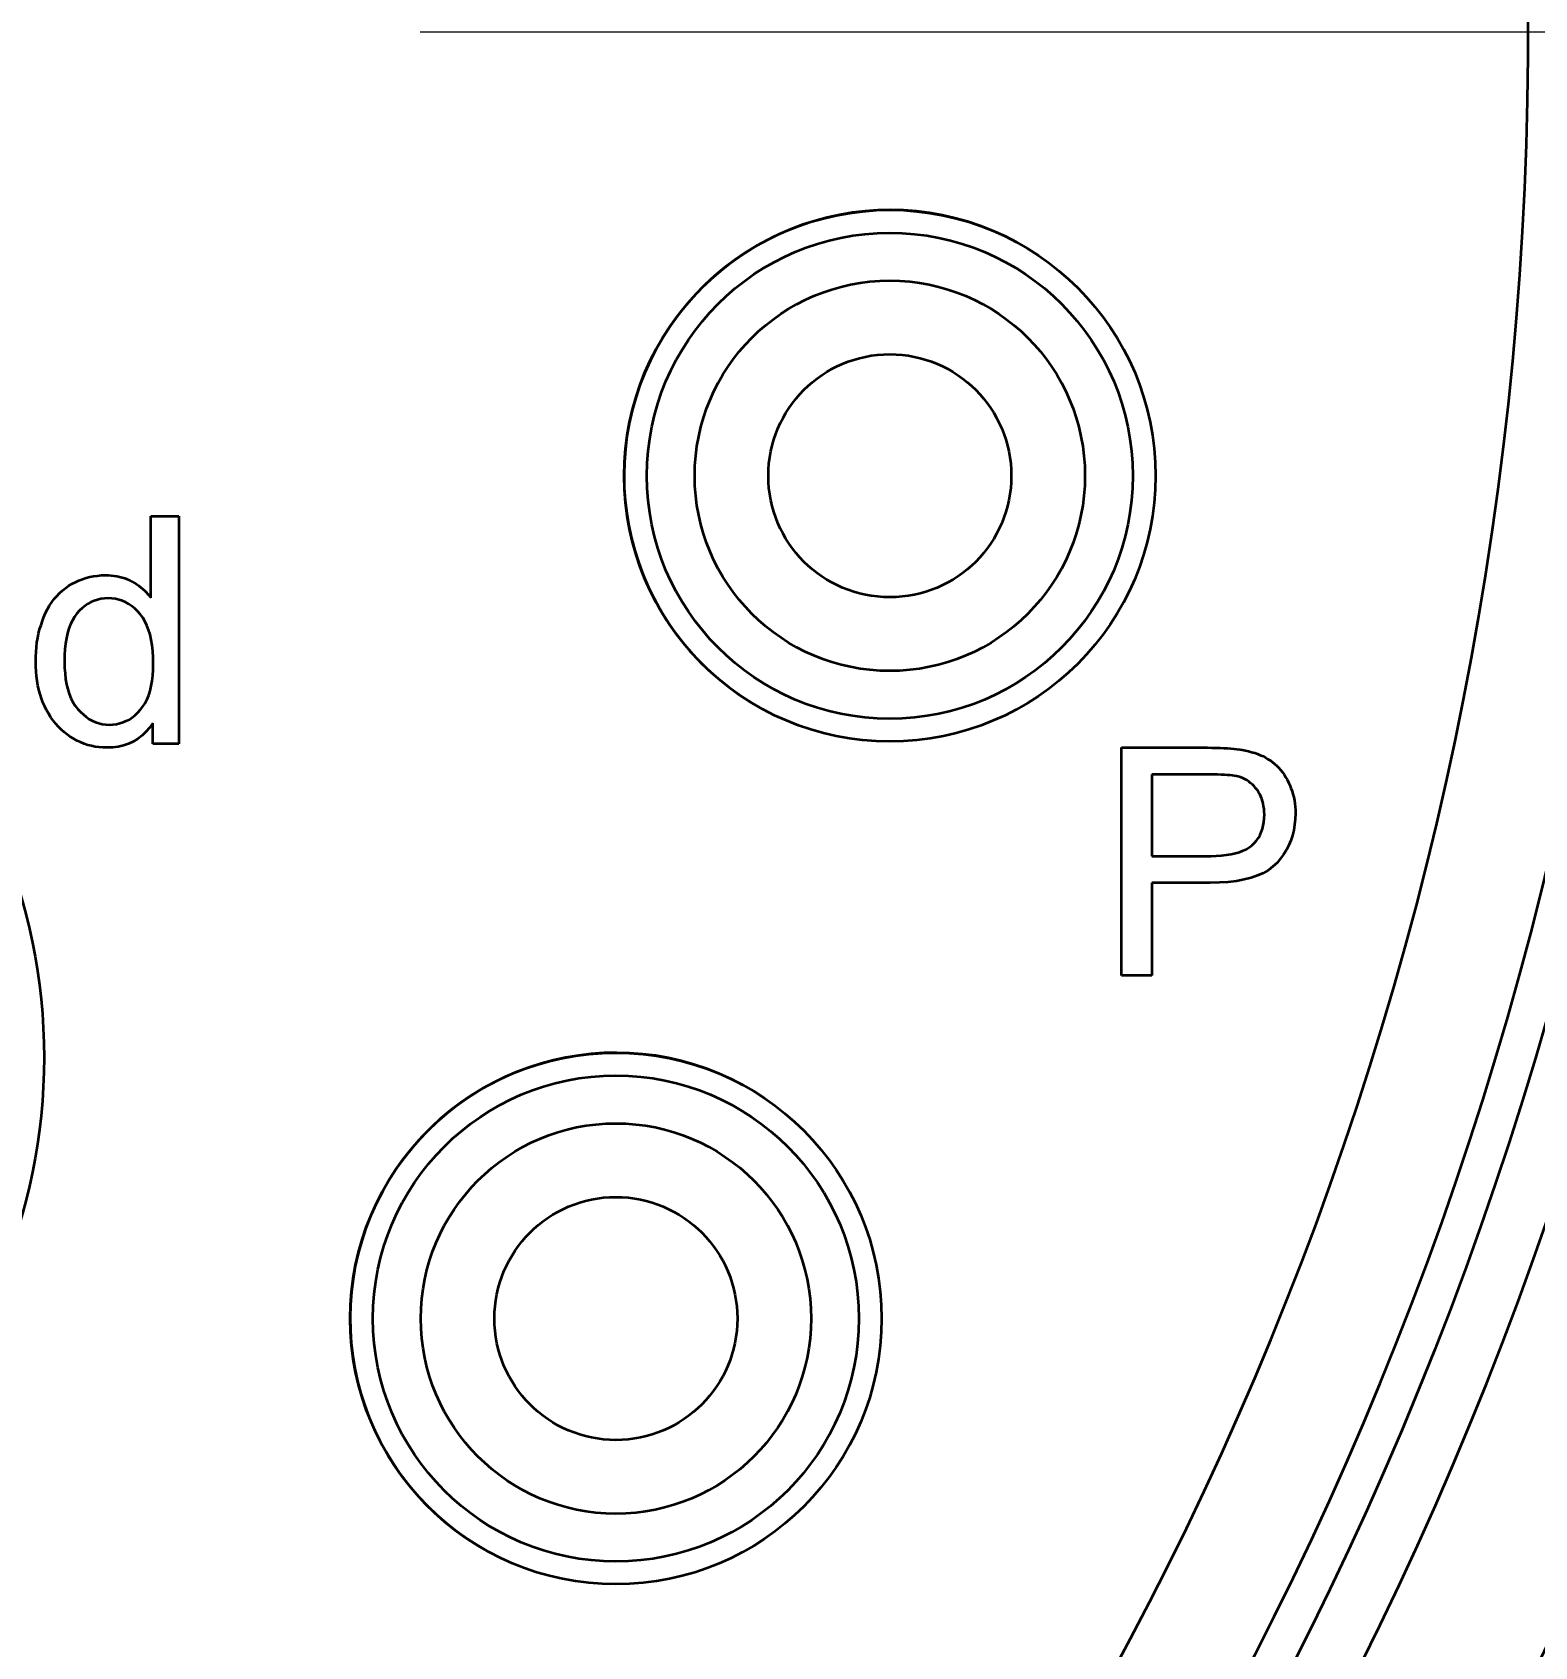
# Model space of a CAD drawing. Extents: x 23 to 417, y 3 to 294.
# Drawn here: x 391.51 to 396.46, y 206.67 to 211.98 of the extents above; entities that cross this region are included whole.
import ezdxf
from ezdxf.enums import TextEntityAlignment as Align

# ---------------------------------------------------------------- set-up
doc = ezdxf.new("R2010")
doc.units = 0
doc.linetypes.add('DASHDOT', pattern=[18.5, 12, -3, 0.5, -3])
doc.layers.get('0').update_dxf_attribs({"lineweight": 13})
doc.styles.get("Standard").update_dxf_attribs({"font": 'isocp.shx'})
doc.dimstyles.get("Standard").update_dxf_attribs({"dimtxt": 2.5, "dimasz": 2.5, "dimexe": 1.25, "dimexo": 0.625, "dimtad": 1, "dimtxsty": 'Standard', "dimcen": 2.5, "dimadec": 0, "dimazin": 0, "dimtfac": 1, "dimtmove": 0, "dimatfit": 0, "dimfxl": 0, "dimarcsym": 0})

# ---------------------------------------------------------------- blocks, each defined once
blk = doc.blocks.new('*D215')
at = {"color": 7, "lineweight": 13}
blk.add_line((369.2633, 239.5531), (395.349, 194.2124), dxfattribs=at)
for points in [[(376.3151, 228.3342), (374.903, 229.7505), (375.4177, 227.8179)], [(393.937, 195.6288), (395.349, 194.2124), (394.8343, 196.145)]]:
    blk.add_lwpolyline(points, dxfattribs=at)
for s, width, p, p2 in [('%%c', 1.333334, (370.1301, 240.0518), (371.3768, 237.8848)), ('82', 1.338786, (371.8755, 237.0181), (374.0621, 233.2175))]:
    blk.add_text(s, height=2.5, rotation=299.9129, dxfattribs=dict(at, width=width)).set_placement(p, p2, align=Align.FIT)
blk = doc.blocks.new('*D216')
at = {"color": 7, "lineweight": 13}
blk.add_line((363.2339, 234.8367), (397.923, 198.6215), dxfattribs=at)
for points in [[(374.0392, 224.3044), (372.3291, 225.3414), (373.2916, 223.5883)], [(396.2128, 199.6586), (397.923, 198.6215), (396.9605, 200.3747)]]:
    blk.add_lwpolyline(points, dxfattribs=at)
for s, width, p, p2 in [('%%c', 1.333334, (363.9561, 235.5285), (365.6854, 233.7231)), ('74', 1.299177, (366.3771, 233.0009), (369.4101, 229.8344))]:
    blk.add_text(s, height=2.5, rotation=313.7669, dxfattribs=dict(at, width=width)).set_placement(p, p2, align=Align.FIT)
blk = doc.blocks.new('BLOCK4528')
at = {"color": 7, "linetype": 'DASHDOT', "lineweight": 13}
blk.add_line((45.826, 0), (-49.283, 0), dxfattribs=at)
blk = doc.blocks.new('BLOCK4529')
at = {"color": 7, "lineweight": 35, "ltscale": 0.004579}
blk.add_line((13.554, -3.186), (13.737, -3.186), dxfattribs=at)
at = {"color": 7, "lineweight": 35, "ltscale": 0.013455}
blk.add_line((13.554, -3.724), (13.554, -3.186), dxfattribs=at)
at = {"color": 7, "lineweight": 35, "ltscale": 0.0375}
for p, q in [((13.737, -3.186), (13.737, -4.686)), ((19.946, -6.21), (19.946, -4.71))]:
    blk.add_line(p, q, dxfattribs=at)
at = {"color": 7, "lineweight": 35, "ltscale": 0.000632217}
blk.add_line((13.056, -3.62), (13.079, -3.609), dxfattribs=at)
at = {"color": 7, "lineweight": 35, "ltscale": 0.000630257}
blk.add_line((13.079, -3.609), (13.103, -3.6), dxfattribs=at)
at = {"color": 7, "lineweight": 35, "ltscale": 0.000630685}
blk.add_line((13.103, -3.6), (13.127, -3.592), dxfattribs=at)
at = {"color": 7, "lineweight": 35, "ltscale": 0.000632865}
blk.add_line((13.127, -3.592), (13.151, -3.586), dxfattribs=at)
at = {"color": 7, "lineweight": 35, "ltscale": 0.000637325}
blk.add_line((13.151, -3.586), (13.176, -3.581), dxfattribs=at)
at = {"color": 7, "lineweight": 35, "ltscale": 0.000644307}
blk.add_line((13.176, -3.581), (13.202, -3.578), dxfattribs=at)
at = {"color": 7, "lineweight": 35, "ltscale": 0.000653275}
blk.add_line((13.202, -3.578), (13.228, -3.575), dxfattribs=at)
at = {"color": 7, "lineweight": 35, "ltscale": 0.000664017}
blk.add_line((13.228, -3.575), (13.254, -3.575), dxfattribs=at)
at = {"color": 7, "lineweight": 35, "ltscale": 0.000485709}
blk.add_line((13.254, -3.575), (13.274, -3.575), dxfattribs=at)
at = {"color": 7, "lineweight": 35, "ltscale": 0.000476353}
blk.add_line((13.274, -3.575), (13.293, -3.576), dxfattribs=at)
at = {"color": 7, "lineweight": 35, "ltscale": 0.000467139}
blk.add_line((13.293, -3.576), (13.311, -3.578), dxfattribs=at)
at = {"color": 7, "lineweight": 35, "ltscale": 0.000459304}
blk.add_line((13.311, -3.578), (13.329, -3.581), dxfattribs=at)
at = {"color": 7, "lineweight": 35, "ltscale": 0.000452188}
blk.add_line((13.329, -3.581), (13.347, -3.585), dxfattribs=at)
at = {"color": 7, "lineweight": 35, "ltscale": 0.000447019}
blk.add_line((13.347, -3.585), (13.364, -3.59), dxfattribs=at)
at = {"color": 7, "lineweight": 35, "ltscale": 0.000442128}
blk.add_line((13.364, -3.59), (13.381, -3.595), dxfattribs=at)
at = {"color": 7, "lineweight": 35, "ltscale": 0.000439213}
blk.add_line((13.381, -3.595), (13.398, -3.601), dxfattribs=at)
at = {"color": 7, "lineweight": 35, "ltscale": 0.000436893}
blk.add_line((13.398, -3.601), (13.414, -3.608), dxfattribs=at)
at = {"color": 7, "lineweight": 35, "ltscale": 0.00043606}
blk.add_line((13.414, -3.608), (13.429, -3.616), dxfattribs=at)
at = {"color": 7, "lineweight": 35, "ltscale": 0.000647224}
blk.add_line((12.917, -3.731), (12.934, -3.712), dxfattribs=at)
at = {"color": 7, "lineweight": 35, "ltscale": 0.000642855}
blk.add_line((12.934, -3.712), (12.952, -3.693), dxfattribs=at)
at = {"color": 7, "lineweight": 35, "ltscale": 0.00064059}
blk.add_line((12.952, -3.693), (12.971, -3.676), dxfattribs=at)
at = {"color": 7, "lineweight": 35, "ltscale": 0.000641208}
blk.add_line((12.971, -3.676), (12.991, -3.66), dxfattribs=at)
at = {"color": 7, "lineweight": 35, "ltscale": 0.000644471}
blk.add_line((12.991, -3.66), (13.012, -3.645), dxfattribs=at)
at = {"color": 7, "lineweight": 35, "ltscale": 0.00064291}
blk.add_line((13.012, -3.645), (13.034, -3.632), dxfattribs=at)
at = {"color": 7, "lineweight": 35, "ltscale": 0.000636746}
blk.add_line((13.034, -3.632), (13.056, -3.62), dxfattribs=at)
at = {"color": 7, "lineweight": 35, "ltscale": 0.000432905}
blk.add_line((13.429, -3.616), (13.444, -3.625), dxfattribs=at)
at = {"color": 7, "lineweight": 35, "ltscale": 0.000426663}
blk.add_line((13.444, -3.625), (13.459, -3.634), dxfattribs=at)
at = {"color": 7, "lineweight": 35, "ltscale": 0.000421759}
blk.add_line((13.459, -3.634), (13.473, -3.643), dxfattribs=at)
at = {"color": 7, "lineweight": 35, "ltscale": 0.00041764}
blk.add_line((13.473, -3.643), (13.486, -3.653), dxfattribs=at)
at = {"color": 7, "lineweight": 35, "ltscale": 0.000413981}
blk.add_line((13.486, -3.653), (13.499, -3.664), dxfattribs=at)
at = {"color": 7, "lineweight": 35, "ltscale": 0.000411336}
blk.add_line((13.499, -3.664), (13.511, -3.675), dxfattribs=at)
at = {"color": 7, "lineweight": 35, "ltscale": 0.000409469}
blk.add_line((13.511, -3.675), (13.523, -3.686), dxfattribs=at)
at = {"color": 7, "lineweight": 35, "ltscale": 0.00040903}
blk.add_line((13.523, -3.686), (13.534, -3.699), dxfattribs=at)
at = {"color": 7, "lineweight": 35, "ltscale": 0.000408415}
blk.add_line((13.534, -3.699), (13.544, -3.711), dxfattribs=at)
at = {"color": 7, "lineweight": 35, "ltscale": 0.000409472}
blk.add_line((13.544, -3.711), (13.554, -3.724), dxfattribs=at)
at = {"color": 7, "lineweight": 35, "ltscale": 0.000706795}
blk.add_line((12.849, -3.848), (12.86, -3.823), dxfattribs=at)
at = {"color": 7, "lineweight": 35, "ltscale": 0.000690931}
blk.add_line((12.86, -3.823), (12.873, -3.798), dxfattribs=at)
at = {"color": 7, "lineweight": 35, "ltscale": 0.000675815}
blk.add_line((12.873, -3.798), (12.886, -3.775), dxfattribs=at)
at = {"color": 7, "lineweight": 35, "ltscale": 0.000664335}
blk.add_line((12.886, -3.775), (12.901, -3.752), dxfattribs=at)
at = {"color": 7, "lineweight": 35, "ltscale": 0.00065444}
blk.add_line((12.901, -3.752), (12.917, -3.731), dxfattribs=at)
at = {"color": 7, "lineweight": 35, "ltscale": 0.000636416}
blk.add_line((13.083, -3.808), (13.066, -3.827), dxfattribs=at)
at = {"color": 7, "lineweight": 35, "ltscale": 0.000614014}
blk.add_line((13.101, -3.791), (13.083, -3.808), dxfattribs=at)
at = {"color": 7, "lineweight": 35, "ltscale": 0.000595781}
blk.add_line((13.12, -3.776), (13.101, -3.791), dxfattribs=at)
at = {"color": 7, "lineweight": 35, "ltscale": 0.000582454}
blk.add_line((13.139, -3.763), (13.12, -3.776), dxfattribs=at)
at = {"color": 7, "lineweight": 35, "ltscale": 0.000573453}
blk.add_line((13.159, -3.752), (13.139, -3.763), dxfattribs=at)
at = {"color": 7, "lineweight": 35, "ltscale": 0.0005695}
blk.add_line((13.18, -3.743), (13.159, -3.752), dxfattribs=at)
at = {"color": 7, "lineweight": 35, "ltscale": 0.000570863}
blk.add_line((13.202, -3.736), (13.18, -3.743), dxfattribs=at)
at = {"color": 7, "lineweight": 35, "ltscale": 0.000577233}
blk.add_line((13.224, -3.731), (13.202, -3.736), dxfattribs=at)
at = {"color": 7, "lineweight": 35, "ltscale": 0.000588468}
blk.add_line((13.247, -3.728), (13.224, -3.731), dxfattribs=at)
at = {"color": 7, "lineweight": 35, "ltscale": 0.000604384}
blk.add_line((13.272, -3.727), (13.247, -3.728), dxfattribs=at)
at = {"color": 7, "lineweight": 35, "ltscale": 0.000619668}
blk.add_line((13.296, -3.728), (13.272, -3.727), dxfattribs=at)
at = {"color": 7, "lineweight": 35, "ltscale": 0.000604752}
blk.add_line((13.32, -3.731), (13.296, -3.728), dxfattribs=at)
at = {"color": 7, "lineweight": 35, "ltscale": 0.000593568}
blk.add_line((13.344, -3.737), (13.32, -3.731), dxfattribs=at)
at = {"color": 7, "lineweight": 35, "ltscale": 0.000588701}
blk.add_line((13.366, -3.744), (13.344, -3.737), dxfattribs=at)
at = {"color": 7, "lineweight": 35, "ltscale": 0.000588358}
blk.add_line((13.387, -3.753), (13.366, -3.744), dxfattribs=at)
at = {"color": 7, "lineweight": 35, "ltscale": 0.000593489}
blk.add_line((13.408, -3.765), (13.387, -3.753), dxfattribs=at)
at = {"color": 7, "lineweight": 35, "ltscale": 0.00060393}
blk.add_line((13.428, -3.778), (13.408, -3.765), dxfattribs=at)
at = {"color": 7, "lineweight": 35, "ltscale": 0.000618966}
blk.add_line((13.447, -3.794), (13.428, -3.778), dxfattribs=at)
at = {"color": 7, "lineweight": 35, "ltscale": 0.000638848}
blk.add_line((13.466, -3.812), (13.447, -3.794), dxfattribs=at)
at = {"color": 7, "lineweight": 35, "ltscale": 0.000662583}
blk.add_line((13.483, -3.832), (13.466, -3.812), dxfattribs=at)
at = {"color": 7, "lineweight": 35, "ltscale": 0.00073667}
blk.add_line((12.814, -3.959), (12.821, -3.931), dxfattribs=at)
at = {"color": 7, "lineweight": 35, "ltscale": 0.000729292}
blk.add_line((12.821, -3.931), (12.83, -3.903), dxfattribs=at)
at = {"color": 7, "lineweight": 35, "ltscale": 0.000722948}
blk.add_line((12.83, -3.903), (12.839, -3.875), dxfattribs=at)
at = {"color": 7, "lineweight": 35, "ltscale": 0.000717639}
blk.add_line((12.839, -3.875), (12.849, -3.848), dxfattribs=at)
at = {"color": 7, "lineweight": 35, "ltscale": 0.000794397}
blk.add_line((13.014, -3.926), (13.005, -3.957), dxfattribs=at)
at = {"color": 7, "lineweight": 35, "ltscale": 0.000752918}
blk.add_line((13.024, -3.898), (13.014, -3.926), dxfattribs=at)
at = {"color": 7, "lineweight": 35, "ltscale": 0.000715941}
blk.add_line((13.037, -3.872), (13.024, -3.898), dxfattribs=at)
at = {"color": 7, "lineweight": 35, "ltscale": 0.000684566}
blk.add_line((13.051, -3.849), (13.037, -3.872), dxfattribs=at)
at = {"color": 7, "lineweight": 35, "ltscale": 0.000658822}
blk.add_line((13.066, -3.827), (13.051, -3.849), dxfattribs=at)
at = {"color": 7, "lineweight": 35, "ltscale": 0.000686199}
blk.add_line((13.5, -3.854), (13.483, -3.832), dxfattribs=at)
at = {"color": 7, "lineweight": 35, "ltscale": 0.000711523}
blk.add_line((13.514, -3.878), (13.5, -3.854), dxfattribs=at)
at = {"color": 7, "lineweight": 35, "ltscale": 0.000743726}
blk.add_line((13.527, -3.905), (13.514, -3.878), dxfattribs=at)
at = {"color": 7, "lineweight": 35, "ltscale": 0.000781355}
blk.add_line((13.538, -3.934), (13.527, -3.905), dxfattribs=at)
at = {"color": 7, "lineweight": 35, "ltscale": 0.000766556}
blk.add_line((12.8, -4.049), (12.803, -4.018), dxfattribs=at)
at = {"color": 7, "lineweight": 35, "ltscale": 0.00075527}
blk.add_line((12.803, -4.018), (12.808, -3.988), dxfattribs=at)
at = {"color": 7, "lineweight": 35, "ltscale": 0.000745571}
blk.add_line((12.808, -3.988), (12.814, -3.959), dxfattribs=at)
at = {"color": 7, "lineweight": 35, "ltscale": 0.000940631}
blk.add_line((12.992, -4.025), (12.987, -4.062), dxfattribs=at)
at = {"color": 7, "lineweight": 35, "ltscale": 0.000888776}
blk.add_line((12.997, -3.989), (12.992, -4.025), dxfattribs=at)
at = {"color": 7, "lineweight": 35, "ltscale": 0.000840113}
blk.add_line((13.005, -3.957), (12.997, -3.989), dxfattribs=at)
at = {"color": 7, "lineweight": 35, "ltscale": 0.000823563}
blk.add_line((13.548, -3.966), (13.538, -3.934), dxfattribs=at)
at = {"color": 7, "lineweight": 35, "ltscale": 0.000869774}
blk.add_line((13.556, -4), (13.548, -3.966), dxfattribs=at)
at = {"color": 7, "lineweight": 35, "ltscale": 0.000919887}
blk.add_line((13.562, -4.036), (13.556, -4), dxfattribs=at)
at = {"color": 7, "lineweight": 35, "ltscale": 0.00097299}
blk.add_line((13.566, -4.075), (13.562, -4.036), dxfattribs=at)
at = {"color": 7, "lineweight": 35, "ltscale": 0.000791853}
blk.add_line((12.795, -4.111), (12.797, -4.08), dxfattribs=at)
at = {"color": 7, "lineweight": 35, "ltscale": 0.000805761}
blk.add_line((12.795, -4.144), (12.795, -4.111), dxfattribs=at)
at = {"color": 7, "lineweight": 35, "ltscale": 0.000824509}
blk.add_line((12.795, -4.177), (12.795, -4.144), dxfattribs=at)
at = {"color": 7, "lineweight": 35, "ltscale": 0.000778865}
blk.add_line((12.797, -4.08), (12.8, -4.049), dxfattribs=at)
at = {"color": 7, "lineweight": 35, "ltscale": 0.001051}
blk.add_line((12.985, -4.102), (12.984, -4.144), dxfattribs=at)
at = {"color": 7, "lineweight": 35, "ltscale": 0.001018}
blk.add_line((12.984, -4.144), (12.985, -4.184), dxfattribs=at)
at = {"color": 7, "lineweight": 35, "ltscale": 0.000994522}
blk.add_line((12.987, -4.062), (12.985, -4.102), dxfattribs=at)
at = {"color": 7, "lineweight": 35, "ltscale": 0.001028}
blk.add_line((13.569, -4.116), (13.566, -4.075), dxfattribs=at)
at = {"color": 7, "lineweight": 35, "ltscale": 0.001086}
blk.add_line((13.569, -4.159), (13.569, -4.116), dxfattribs=at)
at = {"color": 7, "lineweight": 35, "ltscale": 0.000806533}
blk.add_line((12.797, -4.209), (12.795, -4.177), dxfattribs=at)
at = {"color": 7, "lineweight": 35, "ltscale": 0.000789372}
blk.add_line((12.8, -4.24), (12.797, -4.209), dxfattribs=at)
at = {"color": 7, "lineweight": 35, "ltscale": 0.000773896}
blk.add_line((12.804, -4.271), (12.8, -4.24), dxfattribs=at)
at = {"color": 7, "lineweight": 35, "ltscale": 0.00096698}
blk.add_line((12.985, -4.184), (12.988, -4.223), dxfattribs=at)
at = {"color": 7, "lineweight": 35, "ltscale": 0.000918297}
blk.add_line((12.988, -4.223), (12.992, -4.259), dxfattribs=at)
at = {"color": 7, "lineweight": 35, "ltscale": 0.000889397}
blk.add_line((13.562, -4.271), (13.566, -4.236), dxfattribs=at)
at = {"color": 7, "lineweight": 35, "ltscale": 0.000937142}
blk.add_line((13.566, -4.236), (13.569, -4.198), dxfattribs=at)
at = {"color": 7, "lineweight": 35, "ltscale": 0.000987448}
blk.add_line((13.569, -4.198), (13.569, -4.159), dxfattribs=at)
at = {"color": 7, "lineweight": 35, "ltscale": 0.000759703}
blk.add_line((12.81, -4.301), (12.804, -4.271), dxfattribs=at)
at = {"color": 7, "lineweight": 35, "ltscale": 0.000746557}
blk.add_line((12.816, -4.33), (12.81, -4.301), dxfattribs=at)
at = {"color": 7, "lineweight": 35, "ltscale": 0.000735353}
blk.add_line((12.824, -4.358), (12.816, -4.33), dxfattribs=at)
at = {"color": 7, "lineweight": 35, "ltscale": 0.00087318}
blk.add_line((12.992, -4.259), (12.998, -4.294), dxfattribs=at)
at = {"color": 7, "lineweight": 35, "ltscale": 0.000830377}
blk.add_line((12.998, -4.294), (13.006, -4.326), dxfattribs=at)
at = {"color": 7, "lineweight": 35, "ltscale": 0.000791624}
blk.add_line((13.006, -4.326), (13.016, -4.356), dxfattribs=at)
at = {"color": 7, "lineweight": 35, "ltscale": 0.000757274}
blk.add_line((13.016, -4.356), (13.027, -4.384), dxfattribs=at)
at = {"color": 7, "lineweight": 35, "ltscale": 0.000763201}
blk.add_line((13.539, -4.365), (13.548, -4.336), dxfattribs=at)
at = {"color": 7, "lineweight": 35, "ltscale": 0.00080214}
blk.add_line((13.548, -4.336), (13.556, -4.304), dxfattribs=at)
at = {"color": 7, "lineweight": 35, "ltscale": 0.000844237}
blk.add_line((13.556, -4.304), (13.562, -4.271), dxfattribs=at)
at = {"color": 7, "lineweight": 35, "ltscale": 0.000725637}
blk.add_line((12.833, -4.386), (12.824, -4.358), dxfattribs=at)
at = {"color": 7, "lineweight": 35, "ltscale": 0.000717616}
blk.add_line((12.843, -4.413), (12.833, -4.386), dxfattribs=at)
at = {"color": 7, "lineweight": 35, "ltscale": 0.000710985}
blk.add_line((12.855, -4.439), (12.843, -4.413), dxfattribs=at)
at = {"color": 7, "lineweight": 35, "ltscale": 0.000700832}
blk.add_line((12.867, -4.464), (12.855, -4.439), dxfattribs=at)
at = {"color": 7, "lineweight": 35, "ltscale": 0.000687262}
blk.add_line((12.881, -4.488), (12.867, -4.464), dxfattribs=at)
at = {"color": 7, "lineweight": 35, "ltscale": 0.000727623}
blk.add_line((13.027, -4.384), (13.04, -4.41), dxfattribs=at)
at = {"color": 7, "lineweight": 35, "ltscale": 0.000703408}
blk.add_line((13.04, -4.41), (13.055, -4.434), dxfattribs=at)
at = {"color": 7, "lineweight": 35, "ltscale": 0.000685176}
blk.add_line((13.055, -4.434), (13.072, -4.456), dxfattribs=at)
at = {"color": 7, "lineweight": 35, "ltscale": 0.000664531}
blk.add_line((13.072, -4.456), (13.09, -4.475), dxfattribs=at)
at = {"color": 7, "lineweight": 35, "ltscale": 0.00063718}
blk.add_line((13.468, -4.479), (13.485, -4.46), dxfattribs=at)
at = {"color": 7, "lineweight": 35, "ltscale": 0.000656257}
blk.add_line((13.485, -4.46), (13.501, -4.44), dxfattribs=at)
at = {"color": 7, "lineweight": 35, "ltscale": 0.000674833}
blk.add_line((13.501, -4.44), (13.515, -4.417), dxfattribs=at)
at = {"color": 7, "lineweight": 35, "ltscale": 0.000699466}
blk.add_line((13.515, -4.417), (13.528, -4.392), dxfattribs=at)
at = {"color": 7, "lineweight": 35, "ltscale": 0.000729128}
blk.add_line((13.528, -4.392), (13.539, -4.365), dxfattribs=at)
at = {"color": 7, "lineweight": 35, "ltscale": 0.000675329}
blk.add_line((12.895, -4.511), (12.881, -4.488), dxfattribs=at)
at = {"color": 7, "lineweight": 35, "ltscale": 0.000665669}
blk.add_line((12.91, -4.532), (12.895, -4.511), dxfattribs=at)
at = {"color": 7, "lineweight": 35, "ltscale": 0.000657481}
blk.add_line((12.927, -4.553), (12.91, -4.532), dxfattribs=at)
at = {"color": 7, "lineweight": 35, "ltscale": 0.000651893}
blk.add_line((12.944, -4.572), (12.927, -4.553), dxfattribs=at)
at = {"color": 7, "lineweight": 35, "ltscale": 0.000638963}
blk.add_line((13.09, -4.475), (13.109, -4.493), dxfattribs=at)
at = {"color": 7, "lineweight": 35, "ltscale": 0.000616334}
blk.add_line((13.109, -4.493), (13.128, -4.508), dxfattribs=at)
at = {"color": 7, "lineweight": 35, "ltscale": 0.000598742}
blk.add_line((13.128, -4.508), (13.148, -4.522), dxfattribs=at)
at = {"color": 7, "lineweight": 35, "ltscale": 0.000585195}
blk.add_line((13.148, -4.522), (13.168, -4.533), dxfattribs=at)
at = {"color": 7, "lineweight": 35, "ltscale": 0.000576087}
blk.add_line((13.168, -4.533), (13.189, -4.543), dxfattribs=at)
at = {"color": 7, "lineweight": 35, "ltscale": 0.000572293}
blk.add_line((13.189, -4.543), (13.211, -4.55), dxfattribs=at)
at = {"color": 7, "lineweight": 35, "ltscale": 0.000573534}
blk.add_line((13.211, -4.55), (13.233, -4.555), dxfattribs=at)
at = {"color": 7, "lineweight": 35, "ltscale": 0.000580065}
blk.add_line((13.233, -4.555), (13.256, -4.558), dxfattribs=at)
at = {"color": 7, "lineweight": 35, "ltscale": 0.00059107}
blk.add_line((13.256, -4.558), (13.28, -4.559), dxfattribs=at)
at = {"color": 7, "lineweight": 35, "ltscale": 0.000595242}
blk.add_line((13.28, -4.559), (13.304, -4.558), dxfattribs=at)
at = {"color": 7, "lineweight": 35, "ltscale": 0.000581131}
blk.add_line((13.304, -4.558), (13.327, -4.555), dxfattribs=at)
at = {"color": 7, "lineweight": 35, "ltscale": 0.000571908}
blk.add_line((13.327, -4.555), (13.349, -4.55), dxfattribs=at)
at = {"color": 7, "lineweight": 35, "ltscale": 0.000567117}
blk.add_line((13.349, -4.55), (13.371, -4.543), dxfattribs=at)
at = {"color": 7, "lineweight": 35, "ltscale": 0.000567265}
blk.add_line((13.371, -4.543), (13.391, -4.534), dxfattribs=at)
at = {"color": 7, "lineweight": 35, "ltscale": 0.000572279}
blk.add_line((13.391, -4.534), (13.412, -4.524), dxfattribs=at)
at = {"color": 7, "lineweight": 35, "ltscale": 0.000582238}
blk.add_line((13.412, -4.524), (13.431, -4.511), dxfattribs=at)
at = {"color": 7, "lineweight": 35, "ltscale": 0.00059606}
blk.add_line((13.431, -4.511), (13.45, -4.496), dxfattribs=at)
at = {"color": 7, "lineweight": 35, "ltscale": 0.0006148}
blk.add_line((13.45, -4.496), (13.468, -4.479), dxfattribs=at)
at = {"color": 7, "lineweight": 35, "ltscale": 0.000939278}
blk.add_line((13.566, -4.549), (13.545, -4.58), dxfattribs=at)
at = {"color": 7, "lineweight": 35, "ltscale": 0.003428}
blk.add_line((13.566, -4.686), (13.566, -4.549), dxfattribs=at)
at = {"color": 7, "lineweight": 35, "ltscale": 0.000647923}
blk.add_line((12.963, -4.591), (12.944, -4.572), dxfattribs=at)
at = {"color": 7, "lineweight": 35, "ltscale": 0.000646353}
blk.add_line((12.982, -4.608), (12.963, -4.591), dxfattribs=at)
at = {"color": 7, "lineweight": 35, "ltscale": 0.000646998}
blk.add_line((13.002, -4.624), (12.982, -4.608), dxfattribs=at)
at = {"color": 7, "lineweight": 35, "ltscale": 0.000649782}
blk.add_line((13.023, -4.639), (13.002, -4.624), dxfattribs=at)
at = {"color": 7, "lineweight": 35, "ltscale": 0.000646815}
blk.add_line((13.046, -4.652), (13.023, -4.639), dxfattribs=at)
at = {"color": 7, "lineweight": 35, "ltscale": 0.000637726}
blk.add_line((13.068, -4.665), (13.046, -4.652), dxfattribs=at)
at = {"color": 7, "lineweight": 35, "ltscale": 0.000631407}
blk.add_line((13.091, -4.675), (13.068, -4.665), dxfattribs=at)
at = {"color": 7, "lineweight": 35, "ltscale": 0.000626332}
blk.add_line((13.114, -4.685), (13.091, -4.675), dxfattribs=at)
at = {"color": 7, "lineweight": 35, "ltscale": 0.000864112}
blk.add_line((13.439, -4.67), (13.407, -4.685), dxfattribs=at)
at = {"color": 7, "lineweight": 35, "ltscale": 0.000859518}
blk.add_line((13.468, -4.652), (13.439, -4.67), dxfattribs=at)
at = {"color": 7, "lineweight": 35, "ltscale": 0.000864504}
blk.add_line((13.496, -4.631), (13.468, -4.652), dxfattribs=at)
at = {"color": 7, "lineweight": 35, "ltscale": 0.000880197}
blk.add_line((13.521, -4.607), (13.496, -4.631), dxfattribs=at)
at = {"color": 7, "lineweight": 35, "ltscale": 0.000905449}
blk.add_line((13.545, -4.58), (13.521, -4.607), dxfattribs=at)
at = {"color": 7, "lineweight": 35, "ltscale": 0.000623918}
blk.add_line((13.138, -4.693), (13.114, -4.685), dxfattribs=at)
at = {"color": 7, "lineweight": 35, "ltscale": 0.000623851}
blk.add_line((13.162, -4.699), (13.138, -4.693), dxfattribs=at)
at = {"color": 7, "lineweight": 35, "ltscale": 0.000625715}
blk.add_line((13.186, -4.704), (13.162, -4.699), dxfattribs=at)
at = {"color": 7, "lineweight": 35, "ltscale": 0.000629739}
blk.add_line((13.211, -4.708), (13.186, -4.704), dxfattribs=at)
at = {"color": 7, "lineweight": 35, "ltscale": 0.000636245}
blk.add_line((13.237, -4.71), (13.211, -4.708), dxfattribs=at)
at = {"color": 7, "lineweight": 35, "ltscale": 0.000644549}
blk.add_line((13.262, -4.71), (13.237, -4.71), dxfattribs=at)
at = {"color": 7, "lineweight": 35, "ltscale": 0.00097931}
blk.add_line((13.302, -4.709), (13.262, -4.71), dxfattribs=at)
at = {"color": 7, "lineweight": 35, "ltscale": 0.000937854}
blk.add_line((13.339, -4.704), (13.302, -4.709), dxfattribs=at)
at = {"color": 7, "lineweight": 35, "ltscale": 0.000904101}
blk.add_line((13.374, -4.696), (13.339, -4.704), dxfattribs=at)
at = {"color": 7, "lineweight": 35, "ltscale": 0.00087954}
blk.add_line((13.407, -4.685), (13.374, -4.696), dxfattribs=at)
at = {"color": 7, "lineweight": 35, "ltscale": 0.004272}
blk.add_line((13.737, -4.686), (13.566, -4.686), dxfattribs=at)
at = {"color": 7, "lineweight": 35, "ltscale": 0.014146}
blk.add_line((19.946, -4.71), (20.512, -4.71), dxfattribs=at)
at = {"color": 7, "lineweight": 35, "ltscale": 0.000729383}
blk.add_line((20.512, -4.71), (20.541, -4.711), dxfattribs=at)
at = {"color": 7, "lineweight": 35, "ltscale": 0.000693988}
blk.add_line((20.541, -4.711), (20.569, -4.711), dxfattribs=at)
at = {"color": 7, "lineweight": 35, "ltscale": 0.000658659}
blk.add_line((20.569, -4.711), (20.595, -4.712), dxfattribs=at)
at = {"color": 7, "lineweight": 35, "ltscale": 0.000624208}
blk.add_line((20.595, -4.712), (20.62, -4.713), dxfattribs=at)
at = {"color": 7, "lineweight": 35, "ltscale": 0.000588719}
blk.add_line((20.62, -4.713), (20.644, -4.714), dxfattribs=at)
at = {"color": 7, "lineweight": 35, "ltscale": 0.000554144}
blk.add_line((20.644, -4.714), (20.666, -4.716), dxfattribs=at)
at = {"color": 7, "lineweight": 35, "ltscale": 0.000519764}
blk.add_line((20.666, -4.716), (20.687, -4.717), dxfattribs=at)
at = {"color": 7, "lineweight": 35, "ltscale": 0.000485164}
blk.add_line((20.687, -4.717), (20.706, -4.72), dxfattribs=at)
at = {"color": 7, "lineweight": 35, "ltscale": 0.000450799}
blk.add_line((20.706, -4.72), (20.724, -4.722), dxfattribs=at)
at = {"color": 7, "lineweight": 35, "ltscale": 0.000417228}
blk.add_line((20.724, -4.722), (20.74, -4.725), dxfattribs=at)
at = {"color": 7, "lineweight": 35, "ltscale": 0.00055278}
blk.add_line((20.74, -4.725), (20.762, -4.729), dxfattribs=at)
at = {"color": 7, "lineweight": 35, "ltscale": 0.000538535}
blk.add_line((20.762, -4.729), (20.783, -4.733), dxfattribs=at)
at = {"color": 7, "lineweight": 35, "ltscale": 0.000525013}
blk.add_line((20.783, -4.733), (20.803, -4.739), dxfattribs=at)
at = {"color": 7, "lineweight": 35, "ltscale": 0.000512342}
for p, q in [((20.803, -4.739), (20.823, -4.745)), ((21.036, -4.921), (21.046, -4.94))]:
    blk.add_line(p, q, dxfattribs=at)
at = {"color": 7, "lineweight": 35, "ltscale": 0.000500957}
blk.add_line((20.823, -4.745), (20.842, -4.751), dxfattribs=at)
at = {"color": 7, "lineweight": 35, "ltscale": 0.000489612}
blk.add_line((20.842, -4.751), (20.86, -4.759), dxfattribs=at)
at = {"color": 7, "lineweight": 35, "ltscale": 0.000479654}
blk.add_line((20.86, -4.759), (20.878, -4.767), dxfattribs=at)
at = {"color": 7, "lineweight": 35, "ltscale": 0.000471094}
blk.add_line((20.878, -4.767), (20.894, -4.775), dxfattribs=at)
at = {"color": 7, "lineweight": 35, "ltscale": 0.000463615}
blk.add_line((20.894, -4.775), (20.91, -4.785), dxfattribs=at)
at = {"color": 7, "lineweight": 35, "ltscale": 0.013404}
blk.add_line((20.145, -4.887), (20.145, -5.424), dxfattribs=at)
at = {"color": 7, "lineweight": 35, "ltscale": 0.009592}
blk.add_line((20.529, -4.887), (20.145, -4.887), dxfattribs=at)
at = {"color": 7, "lineweight": 35, "ltscale": 0.000653857}
blk.add_line((20.555, -4.888), (20.529, -4.887), dxfattribs=at)
at = {"color": 7, "lineweight": 35, "ltscale": 0.000611962}
blk.add_line((20.579, -4.888), (20.555, -4.888), dxfattribs=at)
at = {"color": 7, "lineweight": 35, "ltscale": 0.000569386}
blk.add_line((20.602, -4.889), (20.579, -4.888), dxfattribs=at)
at = {"color": 7, "lineweight": 35, "ltscale": 0.000526939}
blk.add_line((20.623, -4.89), (20.602, -4.889), dxfattribs=at)
at = {"color": 7, "lineweight": 35, "ltscale": 0.000485411}
blk.add_line((20.642, -4.891), (20.623, -4.89), dxfattribs=at)
at = {"color": 7, "lineweight": 35, "ltscale": 0.000456641}
blk.add_line((20.91, -4.785), (20.926, -4.795), dxfattribs=at)
at = {"color": 7, "lineweight": 35, "ltscale": 0.000454353}
blk.add_line((20.926, -4.795), (20.94, -4.806), dxfattribs=at)
at = {"color": 7, "lineweight": 35, "ltscale": 0.000455322}
blk.add_line((20.94, -4.806), (20.954, -4.817), dxfattribs=at)
at = {"color": 7, "lineweight": 35, "ltscale": 0.000457852}
blk.add_line((20.954, -4.817), (20.968, -4.83), dxfattribs=at)
at = {"color": 7, "lineweight": 35, "ltscale": 0.00046238}
blk.add_line((20.968, -4.83), (20.981, -4.843), dxfattribs=at)
at = {"color": 7, "lineweight": 35, "ltscale": 0.00046712}
blk.add_line((20.981, -4.843), (20.993, -4.857), dxfattribs=at)
at = {"color": 7, "lineweight": 35, "ltscale": 0.000473772}
blk.add_line((20.993, -4.857), (21.005, -4.872), dxfattribs=at)
at = {"color": 7, "lineweight": 35, "ltscale": 0.000482123}
blk.add_line((21.005, -4.872), (21.016, -4.887), dxfattribs=at)
at = {"color": 7, "lineweight": 35, "ltscale": 0.000490576}
blk.add_line((21.016, -4.887), (21.026, -4.904), dxfattribs=at)
at = {"color": 7, "lineweight": 35, "ltscale": 0.00044321}
blk.add_line((20.66, -4.892), (20.642, -4.891), dxfattribs=at)
at = {"color": 7, "lineweight": 35, "ltscale": 0.000401386}
blk.add_line((20.676, -4.894), (20.66, -4.892), dxfattribs=at)
at = {"color": 7, "lineweight": 35, "ltscale": 0.00036053}
blk.add_line((20.69, -4.896), (20.676, -4.894), dxfattribs=at)
at = {"color": 7, "lineweight": 35, "ltscale": 0.000319358}
blk.add_line((20.703, -4.898), (20.69, -4.896), dxfattribs=at)
at = {"color": 7, "lineweight": 35, "ltscale": 0.000279184}
blk.add_line((20.714, -4.901), (20.703, -4.898), dxfattribs=at)
at = {"color": 7, "lineweight": 35, "ltscale": 0.000399231}
blk.add_line((20.729, -4.905), (20.714, -4.901), dxfattribs=at)
at = {"color": 7, "lineweight": 35, "ltscale": 0.00039262}
blk.add_line((20.744, -4.911), (20.729, -4.905), dxfattribs=at)
at = {"color": 7, "lineweight": 35, "ltscale": 0.000387898}
blk.add_line((20.758, -4.918), (20.744, -4.911), dxfattribs=at)
at = {"color": 7, "lineweight": 35, "ltscale": 0.000384221}
blk.add_line((20.771, -4.925), (20.758, -4.918), dxfattribs=at)
at = {"color": 7, "lineweight": 35, "ltscale": 0.000383553}
blk.add_line((20.784, -4.934), (20.771, -4.925), dxfattribs=at)
at = {"color": 7, "lineweight": 35, "ltscale": 0.000384142}
blk.add_line((20.796, -4.943), (20.784, -4.934), dxfattribs=at)
at = {"color": 7, "lineweight": 35, "ltscale": 0.000387054}
blk.add_line((20.808, -4.953), (20.796, -4.943), dxfattribs=at)
at = {"color": 7, "lineweight": 35, "ltscale": 0.00039167}
blk.add_line((20.819, -4.964), (20.808, -4.953), dxfattribs=at)
at = {"color": 7, "lineweight": 35, "ltscale": 0.000398086}
blk.add_line((20.829, -4.976), (20.819, -4.964), dxfattribs=at)
at = {"color": 7, "lineweight": 35, "ltscale": 0.000406285}
blk.add_line((20.839, -4.989), (20.829, -4.976), dxfattribs=at)
at = {"color": 7, "lineweight": 35, "ltscale": 0.00040987}
blk.add_line((20.848, -5.003), (20.839, -4.989), dxfattribs=at)
at = {"color": 7, "lineweight": 35, "ltscale": 0.000501226}
blk.add_line((21.026, -4.904), (21.036, -4.921), dxfattribs=at)
at = {"color": 7, "lineweight": 35, "ltscale": 0.000517361}
blk.add_line((21.046, -4.94), (21.054, -4.958), dxfattribs=at)
at = {"color": 7, "lineweight": 35, "ltscale": 0.000517174}
blk.add_line((21.054, -4.958), (21.062, -4.978), dxfattribs=at)
at = {"color": 7, "lineweight": 35, "ltscale": 0.000517196}
blk.add_line((21.062, -4.978), (21.069, -4.997), dxfattribs=at)
at = {"color": 7, "lineweight": 35, "ltscale": 0.00040899}
blk.add_line((20.856, -5.017), (20.848, -5.003), dxfattribs=at)
at = {"color": 7, "lineweight": 35, "ltscale": 0.000409642}
blk.add_line((20.863, -5.032), (20.856, -5.017), dxfattribs=at)
at = {"color": 7, "lineweight": 35, "ltscale": 0.000412781}
blk.add_line((20.87, -5.047), (20.863, -5.032), dxfattribs=at)
at = {"color": 7, "lineweight": 35, "ltscale": 0.000417011}
blk.add_line((20.875, -5.063), (20.87, -5.047), dxfattribs=at)
at = {"color": 7, "lineweight": 35, "ltscale": 0.000423391}
blk.add_line((20.879, -5.079), (20.875, -5.063), dxfattribs=at)
at = {"color": 7, "lineweight": 35, "ltscale": 0.000431221}
blk.add_line((20.882, -5.096), (20.879, -5.079), dxfattribs=at)
at = {"color": 7, "lineweight": 35, "ltscale": 0.000440809}
blk.add_line((20.885, -5.114), (20.882, -5.096), dxfattribs=at)
at = {"color": 7, "lineweight": 35, "ltscale": 0.000519359}
blk.add_line((21.069, -4.997), (21.075, -5.017), dxfattribs=at)
at = {"color": 7, "lineweight": 35, "ltscale": 0.000522188}
blk.add_line((21.075, -5.017), (21.08, -5.037), dxfattribs=at)
at = {"color": 7, "lineweight": 35, "ltscale": 0.000526597}
blk.add_line((21.08, -5.037), (21.084, -5.058), dxfattribs=at)
at = {"color": 7, "lineweight": 35, "ltscale": 0.000531316}
blk.add_line((21.084, -5.058), (21.087, -5.079), dxfattribs=at)
at = {"color": 7, "lineweight": 35, "ltscale": 0.000537438}
blk.add_line((21.087, -5.079), (21.09, -5.1), dxfattribs=at)
at = {"color": 7, "lineweight": 35, "ltscale": 0.000545058}
blk.add_line((21.09, -5.1), (21.091, -5.122), dxfattribs=at)
at = {"color": 7, "lineweight": 35, "ltscale": 0.000585569}
blk.add_line((20.879, -5.223), (20.883, -5.2), dxfattribs=at)
at = {"color": 7, "lineweight": 35, "ltscale": 0.000609177}
blk.add_line((20.883, -5.2), (20.886, -5.176), dxfattribs=at)
at = {"color": 7, "lineweight": 35, "ltscale": 0.000451921}
blk.add_line((20.886, -5.132), (20.885, -5.114), dxfattribs=at)
at = {"color": 7, "lineweight": 35, "ltscale": 0.000464026}
blk.add_line((20.887, -5.15), (20.886, -5.132), dxfattribs=at)
at = {"color": 7, "lineweight": 35, "ltscale": 0.000635472}
blk.add_line((20.886, -5.176), (20.887, -5.15), dxfattribs=at)
at = {"color": 7, "lineweight": 35, "ltscale": 0.000917056}
blk.add_line((21.09, -5.182), (21.086, -5.218), dxfattribs=at)
at = {"color": 7, "lineweight": 35, "ltscale": 0.000942332}
blk.add_line((21.091, -5.144), (21.09, -5.182), dxfattribs=at)
at = {"color": 7, "lineweight": 35, "ltscale": 0.00055326}
blk.add_line((21.091, -5.122), (21.091, -5.144), dxfattribs=at)
at = {"color": 7, "lineweight": 35, "ltscale": 0.000527048}
blk.add_line((20.835, -5.321), (20.847, -5.304), dxfattribs=at)
at = {"color": 7, "lineweight": 35, "ltscale": 0.000529995}
blk.add_line((20.847, -5.304), (20.858, -5.285), dxfattribs=at)
at = {"color": 7, "lineweight": 35, "ltscale": 0.000537245}
blk.add_line((20.858, -5.285), (20.866, -5.266), dxfattribs=at)
at = {"color": 7, "lineweight": 35, "ltscale": 0.000549781}
blk.add_line((20.866, -5.266), (20.874, -5.245), dxfattribs=at)
at = {"color": 7, "lineweight": 35, "ltscale": 0.000565305}
blk.add_line((20.874, -5.245), (20.879, -5.223), dxfattribs=at)
at = {"color": 7, "lineweight": 35, "ltscale": 0.000868662}
blk.add_line((21.072, -5.288), (21.061, -5.321), dxfattribs=at)
at = {"color": 7, "lineweight": 35, "ltscale": 0.000879859}
blk.add_line((21.08, -5.254), (21.072, -5.288), dxfattribs=at)
at = {"color": 7, "lineweight": 35, "ltscale": 0.000896124}
blk.add_line((21.086, -5.218), (21.08, -5.254), dxfattribs=at)
at = {"color": 7, "lineweight": 35, "ltscale": 0.000879796}
blk.add_line((20.57, -5.423), (20.605, -5.421), dxfattribs=at)
at = {"color": 7, "lineweight": 35, "ltscale": 0.000827278}
blk.add_line((20.605, -5.421), (20.638, -5.417), dxfattribs=at)
at = {"color": 7, "lineweight": 35, "ltscale": 0.000776953}
blk.add_line((20.638, -5.417), (20.669, -5.412), dxfattribs=at)
at = {"color": 7, "lineweight": 35, "ltscale": 0.000728678}
blk.add_line((20.669, -5.412), (20.697, -5.406), dxfattribs=at)
at = {"color": 7, "lineweight": 35, "ltscale": 0.000684025}
blk.add_line((20.697, -5.406), (20.723, -5.398), dxfattribs=at)
at = {"color": 7, "lineweight": 35, "ltscale": 0.000643241}
blk.add_line((20.723, -5.398), (20.747, -5.388), dxfattribs=at)
at = {"color": 7, "lineweight": 35, "ltscale": 0.000605981}
blk.add_line((20.747, -5.388), (20.769, -5.378), dxfattribs=at)
at = {"color": 7, "lineweight": 35, "ltscale": 0.000575083}
blk.add_line((20.769, -5.378), (20.789, -5.366), dxfattribs=at)
at = {"color": 7, "lineweight": 35, "ltscale": 0.000550076}
blk.add_line((20.789, -5.366), (20.806, -5.352), dxfattribs=at)
at = {"color": 7, "lineweight": 35, "ltscale": 0.000534948}
blk.add_line((20.806, -5.352), (20.821, -5.337), dxfattribs=at)
at = {"color": 7, "lineweight": 35, "ltscale": 0.000528652}
blk.add_line((20.821, -5.337), (20.835, -5.321), dxfattribs=at)
at = {"color": 7, "lineweight": 35, "ltscale": 0.000875926}
blk.add_line((21.013, -5.413), (20.993, -5.441), dxfattribs=at)
at = {"color": 7, "lineweight": 35, "ltscale": 0.000866002}
blk.add_line((21.032, -5.383), (21.013, -5.413), dxfattribs=at)
at = {"color": 7, "lineweight": 35, "ltscale": 0.000861962}
blk.add_line((21.048, -5.353), (21.032, -5.383), dxfattribs=at)
at = {"color": 7, "lineweight": 35, "ltscale": 0.000862647}
blk.add_line((21.061, -5.321), (21.048, -5.353), dxfattribs=at)
at = {"color": 7, "lineweight": 35, "ltscale": 0.009695}
blk.add_line((20.145, -5.424), (20.533, -5.424), dxfattribs=at)
at = {"color": 7, "lineweight": 35, "ltscale": 0.000934022}
blk.add_line((20.533, -5.424), (20.57, -5.423), dxfattribs=at)
at = {"color": 7, "lineweight": 35, "ltscale": 0.000988549}
blk.add_line((20.913, -5.516), (20.879, -5.536), dxfattribs=at)
at = {"color": 7, "lineweight": 35, "ltscale": 0.000942695}
blk.add_line((20.943, -5.493), (20.913, -5.516), dxfattribs=at)
at = {"color": 7, "lineweight": 35, "ltscale": 0.000910589}
blk.add_line((20.97, -5.468), (20.943, -5.493), dxfattribs=at)
at = {"color": 7, "lineweight": 35, "ltscale": 0.000890463}
blk.add_line((20.993, -5.441), (20.97, -5.468), dxfattribs=at)
at = {"color": 7, "lineweight": 35, "ltscale": 0.015245}
blk.add_line((20.145, -5.601), (20.145, -6.21), dxfattribs=at)
at = {"color": 7, "lineweight": 35, "ltscale": 0.009618}
blk.add_line((20.53, -5.601), (20.145, -5.601), dxfattribs=at)
at = {"color": 7, "lineweight": 35, "ltscale": 0.001542}
blk.add_line((20.591, -5.599), (20.53, -5.601), dxfattribs=at)
at = {"color": 7, "lineweight": 35, "ltscale": 0.001447}
blk.add_line((20.649, -5.595), (20.591, -5.599), dxfattribs=at)
at = {"color": 7, "lineweight": 35, "ltscale": 0.001356}
blk.add_line((20.703, -5.589), (20.649, -5.595), dxfattribs=at)
at = {"color": 7, "lineweight": 35, "ltscale": 0.001268}
blk.add_line((20.753, -5.579), (20.703, -5.589), dxfattribs=at)
at = {"color": 7, "lineweight": 35, "ltscale": 0.001187}
blk.add_line((20.799, -5.567), (20.753, -5.579), dxfattribs=at)
at = {"color": 7, "lineweight": 35, "ltscale": 0.001112}
blk.add_line((20.841, -5.553), (20.799, -5.567), dxfattribs=at)
at = {"color": 7, "lineweight": 35, "ltscale": 0.001045}
blk.add_line((20.879, -5.536), (20.841, -5.553), dxfattribs=at)
at = {"color": 7, "lineweight": 35, "ltscale": 0.004963}
blk.add_line((20.145, -6.21), (19.946, -6.21), dxfattribs=at)
at = {"color": 7, "lineweight": 13}
for radius in [32.789, 31.923, 30.25]:
    blk.add_circle((0, 0), radius, dxfattribs=at)
at = {"color": 7, "lineweight": 35}
for centre, radius in [((0, 0), 29.75), ((0, 0), 27.6), ((0, 0), 25.6), ((0, 0), 25.2), ((0, 0), 23.65), ((18.42, -2.92), 1.75), ((18.42, -2.92), 1.6), ((18.42, -2.92), 1.285), ((18.42, -2.92), 0.8), ((9.1, -6.75), 3.75), ((16.616, -8.469), 1.75), ((16.616, -8.469), 1.6), ((16.616, -8.469), 1.285), ((16.616, -8.469), 0.8)]:
    blk.add_circle(centre, radius, dxfattribs=at)
for centre, radius, start, end in [((0, 0), 25.1, 92.2833, 447.7167), ((0, 0), 24.05, 92.383, 447.617), ((0, 0), 23.4, 270, 447.7958), ((0, 0), 22.625, 92.2798, 447.7202), ((18.42, -2.92), 1.75, 61.3521, 241.3521), ((16.616, -8.469), 1.75, 61.3521, 241.3521)]:
    blk.add_arc(centre, radius, start, end, dxfattribs=at)

msp = doc.modelspace()

# ---------------------------------------------------------------- linework, layer by layer
at = {"color": 7, "linetype": 'DASHDOT', "lineweight": 13}
for radius in [20.5, 18.5]:
    msp.add_circle((385.126, 211.9815), radius, dxfattribs=at)

# ---------------------------------------------------------------- block references
at = {"lineweight": 0, "xscale": 0.5, "yscale": 0.5, "zscale": 0.5}
for name in ['BLOCK4528', 'BLOCK4529']:
    msp.add_blockref(name, (385.126, 211.9815), dxfattribs=at)

# ---------------------------------------------------------------- dimensions: what is measured, and where the dimension line sits
at = {"color": 0, "lineweight": 0}
for p1, p2, picture, middle in [((395.349, 194.2124), (374.903, 229.7505), '*D215', (371.2293, 236.1359)), ((397.923, 198.6215), (372.3291, 225.3414), '*D216', (365.9609, 231.9897))]:
    dim = msp.add_diameter_dim_2p(p1=p1, p2=p2, dimstyle='Standard', override={"dimlfac": 2}, dxfattribs=at)
    dim.commit()
    dim.dimension.update_dxf_attribs({"geometry": picture, "text_midpoint": middle, "dimtype": 163})

doc.saveas('drawing.dxf')
